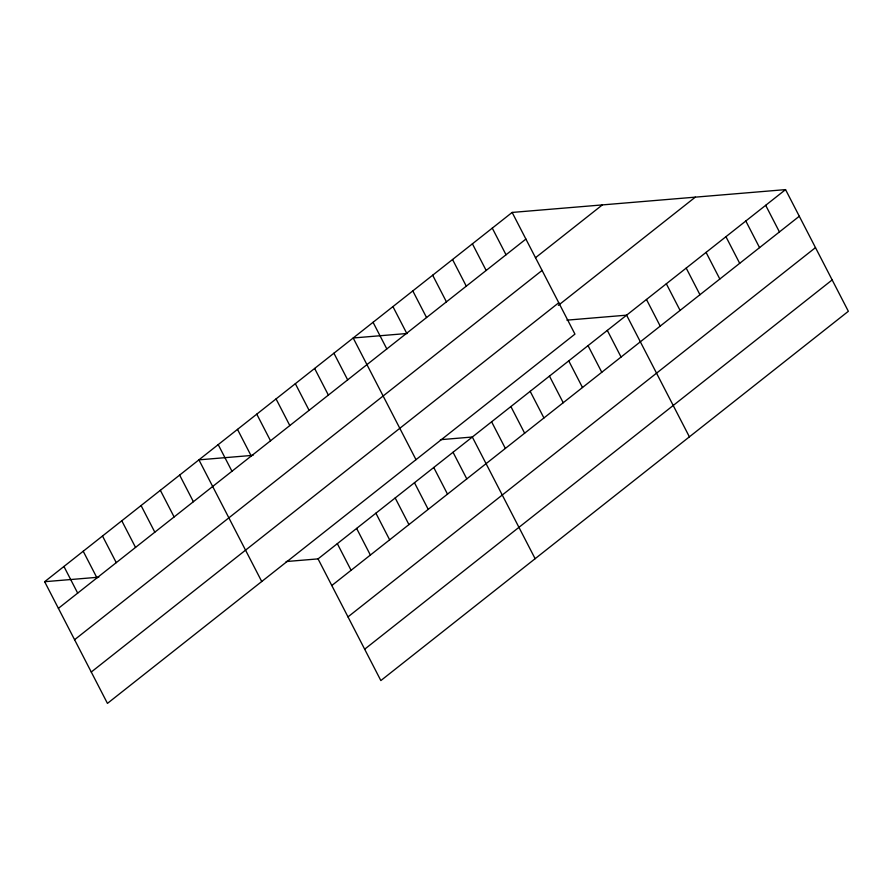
<?xml version="1.0" encoding="UTF-8"?>
<svg xmlns="http://www.w3.org/2000/svg" width="893" height="893" viewBox="0 0 893 893"><rect width="100%" height="100%" fill="white"/><g stroke="black" fill="none" stroke-linecap="round" stroke-linejoin="round"><path stroke-width="1.34" d="M512.147 212.434L574.947 334.116L107.45 703.383L44.65 581.711L512.147 212.434L785.55 189.617L848.35 311.289L380.853 680.566L318.053 558.884L286.128 561.552M58.402 608.345L525.899 239.078M535.443 257.764L602.373 204.899M74.588 639.712L542.084 270.434M91.265 672.027L558.761 302.749M558.337 305.35L695.323 197.141M318.053 558.884L785.55 189.617M331.794 585.529L799.291 216.251M347.991 616.884L815.488 247.618M364.668 649.2L832.164 279.933M407.331 333.469L353.193 337.989L416.004 459.672M566.91 320.152L626.596 315.162L689.396 436.844M253.054 455.33L198.927 459.85L261.727 581.522M440.394 439.691L472.319 437.023L535.13 558.705M44.65 581.711L98.788 577.191M765.681 205.312L779.433 231.946M745.811 221.006L759.563 247.64M725.942 236.701L739.694 263.335M706.073 252.384L719.825 279.029M686.204 268.079L699.956 294.723M666.334 283.773L680.086 310.418M646.465 299.468L660.217 326.112M607.318 330.399L621.059 357.033M588.029 345.636L601.782 372.269M568.741 360.861L582.493 387.506M492.277 228.128L506.03 254.773M549.463 376.098L563.215 402.732M472.408 243.822L486.16 270.467M530.174 391.324L543.926 417.969M452.539 259.517L466.291 286.162M510.896 406.561L524.637 433.194M432.67 275.211L446.422 301.845M491.608 421.797L505.36 448.431M412.8 290.906L426.553 317.54M392.931 306.6L406.683 333.234M453.041 452.26L466.793 478.894M373.062 322.295L386.814 348.929M433.752 467.486L447.505 494.13M414.475 482.722L428.216 509.367M333.915 353.215L347.667 379.86M395.186 497.959L408.938 524.593M314.626 368.452L328.378 395.097M375.897 513.185L389.649 539.83M295.349 383.689L309.09 410.322M356.62 528.422L370.372 555.055M276.06 398.914L289.812 425.559M337.331 543.647L351.083 570.292M256.771 414.151L270.523 440.785M237.493 429.377L251.246 456.022M218.205 444.614L231.957 471.258M179.638 475.076L193.39 501.721M160.36 490.313L174.102 516.947M141.072 505.55L154.824 532.183M121.783 520.775L135.535 547.42M102.505 536.012L116.257 562.646M83.216 551.238L96.969 577.883M63.939 566.475L77.68 593.108"/></g></svg>
